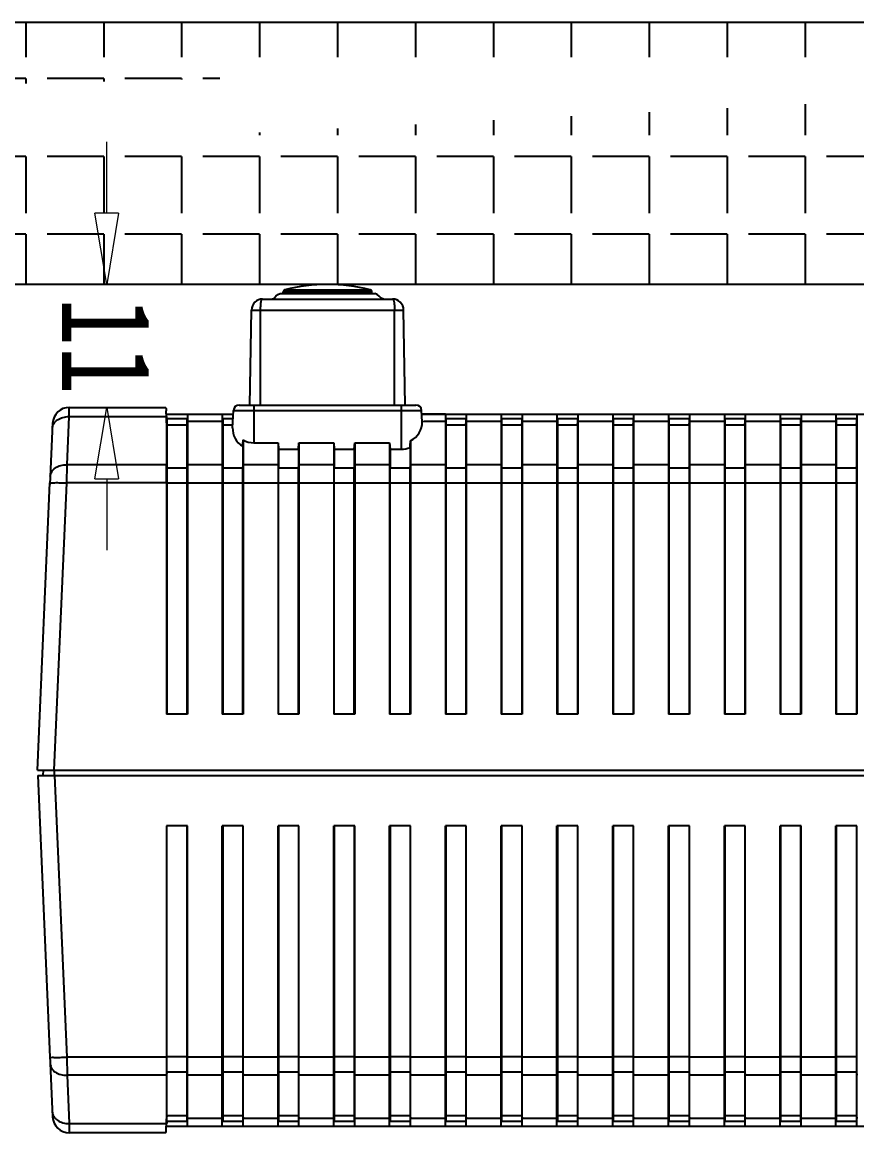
# Model space of a CAD drawing. Header units: millimetres. Extents: x 14343 to 15285, y -9166 to -7819.
# Drawn here: x 14597.6 to 14672.4, y -8636.6 to -8537.1 of the extents above; entities that cross this region are included whole.
import ezdxf

# ---------------------------------------------------------------- set-up
doc = ezdxf.new("R2010")
doc.units = ezdxf.units.MM
doc.layers.add('dim', color=3, linetype='Continuous', lineweight=9)
doc.styles.add('FFS', font='simfang0.ttf', dxfattribs={"width": 0.8})
doc.dimstyles.new('YanXiu', dxfattribs={"dimtxt": 2.5, "dimasz": 2.2, "dimexe": 1, "dimexo": 0, "dimgap": 0.66, "dimtad": 0, "dimzin": 9, "dimdsep": 46, "dimtxsty": 'FFS', "dimblk": 'CLOSEDBLANK', "dimcen": 0, "dimclrd": 256, "dimclre": 131, "dimclrt": 42, "dimazin": 0, "dimtfac": 1, "dimtofl": 0, "dimtmove": 0, "dimatfit": 3, "dimldrblk": 'CLOSEDBLANK', "dimfxl": 1, "dimlwd": 5, "dimlwe": 5, "dimarcsym": 0})

# ---------------------------------------------------------------- blocks, each defined once
blk = doc.blocks.new('_ClosedBlank')
at = {"color": 0, "linetype": 'ByBlock', "lineweight": -2}
for p, q in [((-1, 0.1666666666666667), (0, 0)), ((-1, 0.1666666666666667), (-1, -0.1666666666666667)), ((0, 0), (-1, -0.1666666666666667))]:
    blk.add_line(p, q, dxfattribs=at)
blk = doc.blocks.new('*D126')
at = {"layer": 'Defpoints', "color": 0}
for p in [(206.3653388419934, 72.15559137630589), (208.822647225843, 72.15559137630589), (189.030056480382, 61.15559137630589)]:
    blk.add_point(p, dxfattribs=at)
at = {"layer": 'dim', "lineweight": 5}
for p, q in [((208.822647225843, 78.5555913763059), (208.822647225843, 84.95559137630589)), ((208.8226472258429, 54.75559137630589), (208.8226472258429, 48.35559137630589))]:
    blk.add_line(p, q, dxfattribs=at)
at = {"layer": 'dim', "color": 131, "lineweight": 5}
for p, q in [((206.3653388419934, 72.15559137630589), (210.421847225843, 72.15559137630589)), ((189.030056480382, 61.15559137630589), (210.4218472258429, 61.15559137630589))]:
    blk.add_line(p, q, dxfattribs=at)
at = {"layer": 'dim', "lineweight": 5, "xscale": 6.4, "yscale": 6.4, "zscale": 6.4}
for p, rotation in [((208.822647225843, 72.15559137630589), 270), ((208.8226472258429, 61.15559137630589), 90)]:
    blk.add_blockref('_ClosedBlank', p, dxfattribs=dict(at, rotation=rotation))
at = {"layer": 'dim', "color": 42, "insert": (208.8226472258429, 66.65559137630592), "char_height": 8, "attachment_point": 5, "rotation": 90, "style": 'FFS'}
blk.add_mtext('11', dxfattribs=at)
blk = doc.blocks.new('u9')
h = blk.add_hatch()
h.set_pattern_fill('ANGLE', style=0)
h.set_pattern_definition([(0, (-14912.19285506293, 8458.280552477207), (0, 6.985), [5.08, -1.905]), (90, (-14912.19285506293, 8458.280552477207), (-6.985, 4.276937690724653e-16), [5.08, -1.905])])
edge = h.paths.add_edge_path()
edge.add_line((5.525407547675059, 67.75873201770446), (456.647691688655, 67.75873201770446))
edge.add_line((456.6485919315819, 44.25383608333868), (5.525407547669602, 44.25383608333868))
edge.add_arc((466.8265104278162, 50.13006006693286), 11.75244796718289, 149.9999999999897, 210.0000000000103)
edge.add_arc((446.4706734353476, 61.8825080341212), 11.75244796718289, 329.9999999999897, 390.0000000000103)
edge.add_arc((-4.652510948564668, 61.88250803411938), 11.75244796718289, 329.9999999999897, 390.0000000000103)
edge.add_arc((15.70332604390387, 50.13006006693104), 11.75244796718289, 149.9999999999897, 210.0000000000103)
h.paths.add_polyline_path([(451.0527773703434, 89.99070179118826), (451.0527773703434, 110.1463774668646), (463.0527773703434, 110.1463774668646), (463.0527773703434, 89.99070179118826)], flags=9)
at = {"color": 7, "linetype": 'Continuous'}
for p, q in [((203.517545143879, 143.7587320177045), (203.5063942445795, 143.6312766548035)), ((203.517545143879, 143.7587320177045), (212.1751382224775, 143.7587320177045)), ((212.19331476958, 142.9261569228038), (212.1751345124776, 143.758732014303)), ((203.4650519457791, 143.1587320177059), (16.59506101497936, 143.1587320177059)), ((141.5950610149794, 143.1587320177059), (141.59509432288, 116.2587320177045)), ((141.6300564803805, 142.2034599418039), (141.5950610149794, 142.4924055266056)), ((141.6300564803805, 142.7587320177045), (143.4300564803798, 142.7587320177045)), ((141.6300564803805, 116.2587320177045), (141.6300564803805, 142.7587320177045)), ((143.4300564803798, 116.2587320177045), (143.4300564803798, 142.7587320177045)), ((143.4650519457791, 142.4924055266056), (143.4300564803798, 142.2034599418039)), ((143.4650519457791, 143.1587320177059), (143.4650186378803, 116.2587320177045)), ((143.4650519457791, 142.4924055266056), (146.5950610149794, 142.4924055266056)), ((146.5950610149794, 143.1587320177059), (146.59509432288, 116.2587320177045)), ((146.6300564803805, 142.2034599418039), (146.5950610149794, 142.4924055266056)), ((146.6300564803805, 142.7587320177045), (148.4300564803798, 142.7587320177045)), ((146.6300564803805, 116.2587320177045), (146.6300564803805, 142.7587320177045)), ((148.4300564803798, 116.2587320177045), (148.4300564803798, 142.7587320177045)), ((148.4650519457791, 142.4924055266056), (148.4300564803798, 142.2034599418039)), ((148.4650519457791, 143.1587320177059), (148.4650186378803, 116.2587320177045)), ((148.4650519457791, 142.4924055266056), (151.5950610149794, 142.4924055266056)), ((151.5950610149794, 143.1587320177059), (151.59509432288, 116.2587320177045)), ((151.6300564803805, 142.2034599418039), (151.5950610149794, 142.4924055266056)), ((151.6300564803805, 142.7587320177045), (153.4300564803798, 142.7587320177045)), ((151.6300564803805, 116.2587320177045), (151.6300564803805, 142.7587320177045)), ((153.4300564803798, 116.2587320177045), (153.4300564803798, 142.7587320177045)), ((153.4650519457791, 142.4924055266056), (153.4300564803798, 142.2034599418039)), ((153.4650519457791, 143.1587320177059), (153.4650186378803, 116.2587320177045)), ((153.4650519457791, 142.4924055266056), (156.5950610149794, 142.4924055266056)), ((156.5950610149794, 143.1587320177059), (156.59509432288, 116.2587320177045)), ((156.6300564803805, 142.2034599418039), (156.5950610149794, 142.4924055266056)), ((156.6300564803805, 142.7587320177045), (158.4300564803798, 142.7587320177045)), ((156.6300564803805, 116.2587320177045), (156.6300564803805, 142.7587320177045)), ((158.4300564803798, 116.2587320177045), (158.4300564803798, 142.7587320177045)), ((158.4650519457791, 142.4924055266056), (158.4300564803798, 142.2034599418039)), ((158.4650519457791, 143.1587320177059), (158.4650186378803, 116.2587320177045)), ((158.4650519457791, 142.4924055266056), (161.5950610149794, 142.4924055266056)), ((161.5950610149794, 143.1587320177059), (161.59509432288, 116.2587320177045)), ((161.6300564803805, 142.2034599418039), (161.5950610149794, 142.4924055266056)), ((161.6300564803805, 142.7587320177045), (163.4300564803798, 142.7587320177045)), ((161.6300564803805, 116.2587320177045), (161.6300564803805, 142.7587320177045)), ((163.4300564803798, 116.2587320177045), (163.4300564803798, 142.7587320177045)), ((163.4650519457791, 142.4924055266056), (163.4300564803798, 142.2034599418039)), ((163.4650519457791, 143.1587320177059), (163.4650186378803, 116.2587320177045)), ((163.4650519457791, 142.4924055266056), (166.5950610149794, 142.4924055266056)), ((166.5950610149794, 143.1587320177059), (166.59509432288, 116.2587320177045)), ((166.6300564803805, 142.2034599418039), (166.5950610149794, 142.4924055266056)), ((166.6300564803805, 142.7587320177045), (168.4300564803798, 142.7587320177045)), ((166.6300564803805, 116.2587320177045), (166.6300564803805, 142.7587320177045)), ((168.4300564803798, 116.2587320177045), (168.4300564803798, 142.7587320177045)), ((168.4650519457791, 142.4924055266056), (168.4300564803798, 142.2034599418039)), ((168.4650519457791, 143.1587320177059), (168.4650186378803, 116.2587320177045)), ((168.4650519457791, 142.4924055266056), (171.5950610149794, 142.4924055266056)), ((171.5950610149794, 143.1587320177059), (171.59509432288, 116.2587320177045)), ((171.6300564803805, 142.2034599418039), (171.5950610149794, 142.4924055266056)), ((171.6300564803805, 142.7587320177045), (173.4300564803798, 142.7587320177045)), ((171.6300564803805, 116.2587320177045), (171.6300564803805, 142.7587320177045)), ((173.4300564803798, 116.2587320177045), (173.4300564803798, 142.7587320177045)), ((173.4650519457791, 142.4924055266056), (173.4300564803798, 142.2034599418039)), ((173.4650519457791, 143.1587320177059), (173.4650186378803, 116.2587320177045)), ((173.4650519457791, 142.4924055266056), (176.5950610149794, 142.4924055266056)), ((176.5950610149794, 143.1587320177059), (176.59509432288, 116.2587320177045)), ((176.6300564803805, 142.2034599418039), (176.5950610149794, 142.4924055266056)), ((176.6300564803805, 142.7587320177045), (178.4300564803798, 142.7587320177045)), ((176.6300564803805, 116.2587320177045), (176.6300564803805, 142.7587320177045)), ((178.4300564803798, 116.2587320177045), (178.4300564803798, 142.7587320177045)), ((178.4650519457791, 142.4924055266056), (178.4300564803798, 142.2034599418039)), ((178.4650519457791, 143.1587320177059), (178.4650186378803, 116.2587320177045)), ((178.4650519457791, 142.4924055266056), (181.5950610149794, 142.4924055266056)), ((181.5950610149794, 143.1587320177059), (181.59509432288, 116.2587320177045)), ((181.6300564803805, 142.2034599418039), (181.5950610149794, 142.4924055266056)), ((181.6300564803805, 142.7587320177045), (183.4300564803798, 142.7587320177045)), ((181.6300564803805, 116.2587320177045), (181.6300564803805, 142.7587320177045)), ((183.4300564803798, 116.2587320177045), (183.4300564803798, 142.7587320177045)), ((183.4650519457791, 142.4924055266056), (183.4300564803798, 142.2034599418039)), ((183.4650519457791, 143.1587320177059), (183.4650186378803, 116.2587320177045)), ((183.4650519457791, 142.4924055266056), (186.5950610149794, 142.4924055266056)), ((186.5950610149794, 143.1587320177059), (186.59509432288, 116.2587320177045)), ((186.6300564803805, 142.2034599418039), (186.5950610149794, 142.4924055266056)), ((186.6300564803805, 142.7587320177045), (188.4300564803798, 142.7587320177045)), ((186.6300564803805, 116.2587320177045), (186.6300564803805, 142.7587320177045)), ((188.4300564803798, 116.2587320177045), (188.4300564803798, 142.7587320177045)), ((188.4650519457791, 142.4924055266056), (188.4300564803798, 142.2034599418039)), ((188.4650519457791, 143.1587320177059), (188.4650186378803, 116.2587320177045)), ((188.4650519457791, 142.4924055266056), (191.5950610149794, 142.4924055266056)), ((191.5950610149794, 143.1587320177059), (191.59509432288, 116.2587320177045)), ((191.6300564803805, 142.2034599418039), (191.5950610149794, 142.4924055266056)), ((191.6300564803805, 142.7587320177045), (193.4300564803798, 142.7587320177045)), ((191.6300564803805, 116.2587320177045), (191.6300564803805, 142.7587320177045)), ((193.4300564803798, 116.2587320177045), (193.4300564803798, 142.7587320177045)), ((193.4650519457791, 142.4924055266056), (193.4300564803798, 142.2034599418039)), ((193.4650519457791, 143.1587320177059), (193.4650186378803, 116.2587320177045)), ((193.4650519457791, 142.4924055266056), (196.5950610149794, 142.4924055266056)), ((196.5950610149794, 143.1587320177059), (196.59509432288, 116.2587320177045)), ((196.6300564803805, 142.2034599418039), (196.5950610149794, 142.4924055266056)), ((196.6300564803805, 142.7587320177045), (198.4300564803798, 142.7587320177045)), ((196.6300564803805, 116.2587320177045), (196.6300564803805, 142.7587320177045)), ((198.4300564803798, 116.2587320177045), (198.4300564803798, 142.7587320177045)), ((198.4650519457791, 142.4924055266056), (198.4300564803798, 142.2034599418039)), ((198.4650519457791, 143.1587320177059), (198.4650186378803, 116.2587320177045)), ((198.4650519457791, 142.4924055266056), (201.5950610149794, 142.4924055266056)), ((201.5950610149794, 143.1587320177059), (201.59509432288, 116.2587320177045)), ((201.6300564803805, 142.2034599418039), (201.5950610149794, 142.4924055266056)), ((201.6300564803805, 116.2587320177045), (201.6300564803805, 142.7587320177045)), ((201.6300564803805, 142.7587320177045), (203.4300564803798, 142.7587320177045)), ((203.4300564803798, 142.7587320177045), (203.4448842162801, 142.9282138140043)), ((203.4300564803798, 142.7587320177045), (203.4300564803798, 116.2587320177045)), ((203.4300564803798, 142.2034599418039), (203.4652038581789, 142.4936598153035)), ((203.4650186378803, 116.2587320177045), (203.4652038581789, 142.4936598153035)), ((212.193306458179, 142.9261569504051), (203.4722010143796, 142.9258239039045)), ((212.381727837279, 138.610597859104), (212.193306458179, 142.9261569504051)), ((213.913403625078, 136.8342872141038), (213.67371055488, 142.3241610987025)), ((143.4300564803798, 142.2034599418039), (141.6300564803805, 142.2034599418039)), ((148.4300564803798, 142.2034599418039), (146.6300564803805, 142.2034599418039)), ((153.4300564803798, 142.2034599418039), (151.6300564803805, 142.2034599418039)), ((158.4300564803798, 142.2034599418039), (156.6300564803805, 142.2034599418039)), ((163.4300564803798, 142.2034599418039), (161.6300564803805, 142.2034599418039)), ((168.4300564803798, 142.2034599418039), (166.6300564803805, 142.2034599418039)), ((173.4300564803798, 142.2034599418039), (171.6300564803805, 142.2034599418039)), ((178.4300564803798, 142.2034599418039), (176.6300564803805, 142.2034599418039)), ((183.4300564803798, 142.2034599418039), (181.6300564803805, 142.2034599418039)), ((188.4300564803798, 142.2034599418039), (186.6300564803805, 142.2034599418039)), ((193.4300564803798, 142.2034599418039), (191.6300564803805, 142.2034599418039)), ((198.4300564803798, 142.2034599418039), (196.6300564803805, 142.2034599418039)), ((203.4300564803798, 142.2034599418039), (201.6300564803805, 142.2034599418039)), ((141.6300564803805, 138.3187629856038), (141.5950610149794, 138.6077085705037)), ((141.6300564803805, 138.3187629856038), (143.4300564803798, 138.3187629856038)), ((143.4650519457791, 138.6077085705037), (143.4300564803798, 138.3187629856038)), ((143.4650519457791, 138.6077085705037), (146.5950610149794, 138.6077085705037)), ((146.6300564803805, 138.3187629856038), (146.5950610149794, 138.6077085705037)), ((146.6300564803805, 138.3187629856038), (148.4300564803798, 138.3187629856038)), ((148.4650519457791, 138.6077085705037), (148.4300564803798, 138.3187629856038)), ((148.4650519457791, 138.6077085705037), (151.5950610149794, 138.6077085705037)), ((151.6300564803805, 138.3187629856038), (151.5950610149794, 138.6077085705037)), ((151.6300564803805, 138.3187629856038), (153.4300564803798, 138.3187629856038)), ((153.4650519457791, 138.6077085705037), (153.4300564803798, 138.3187629856038)), ((153.4650519457791, 138.6077085705037), (156.5950610149794, 138.6077085705037)), ((156.6300564803805, 138.3187629856038), (156.5950610149794, 138.6077085705037)), ((156.6300564803805, 138.3187629856038), (158.4300564803798, 138.3187629856038)), ((158.4650519457791, 138.6077085705037), (158.4300564803798, 138.3187629856038)), ((158.4650519457791, 138.6077085705037), (161.5950610149794, 138.6077085705037)), ((161.6300564803805, 138.3187629856038), (161.5950610149794, 138.6077085705037)), ((161.6300564803805, 138.3187629856038), (163.4300564803798, 138.3187629856038)), ((163.4650519457791, 138.6077085705037), (163.4300564803798, 138.3187629856038)), ((163.4650519457791, 138.6077085705037), (166.5950610149794, 138.6077085705037)), ((166.6300564803805, 138.3187629856038), (166.5950610149794, 138.6077085705037)), ((166.6300564803805, 138.3187629856038), (168.4300564803798, 138.3187629856038)), ((168.4650519457791, 138.6077085705037), (168.4300564803798, 138.3187629856038)), ((168.4650519457791, 138.6077085705037), (171.5950610149794, 138.6077085705037)), ((171.6300564803805, 138.3187629856038), (171.5950610149794, 138.6077085705037)), ((171.6300564803805, 138.3187629856038), (173.4300564803798, 138.3187629856038)), ((173.4650519457791, 138.6077085705037), (173.4300564803798, 138.3187629856038)), ((173.4650519457791, 138.6077085705037), (176.5950610149794, 138.6077085705037)), ((176.6300564803805, 138.3187629856038), (176.5950610149794, 138.6077085705037)), ((176.6300564803805, 138.3187629856038), (178.4300564803798, 138.3187629856038)), ((178.4650519457791, 138.6077085705037), (178.4300564803798, 138.3187629856038)), ((178.4650519457791, 138.6077085705037), (181.5950610149794, 138.6077085705037)), ((181.6300564803805, 138.3187629856038), (181.5950610149794, 138.6077085705037)), ((181.6300564803805, 138.3187629856038), (183.4300564803798, 138.3187629856038)), ((183.4650519457791, 138.6077085705037), (183.4300564803798, 138.3187629856038)), ((183.4650519457791, 138.6077085705037), (186.5950610149794, 138.6077085705037)), ((186.6300564803805, 138.3187629856038), (186.5950610149794, 138.6077085705037)), ((186.6300564803805, 138.3187629856038), (188.4300564803798, 138.3187629856038)), ((188.4650519457791, 138.6077085705037), (188.4300564803798, 138.3187629856038)), ((188.4650519457791, 138.6077085705037), (191.5950610149794, 138.6077085705037)), ((191.6300564803805, 138.3187629856038), (191.5950610149794, 138.6077085705037)), ((191.6300564803805, 138.3187629856038), (193.4300564803798, 138.3187629856038)), ((193.4650519457791, 138.6077085705037), (193.4300564803798, 138.3187629856038)), ((193.4650519457791, 138.6077085705037), (196.5950610149794, 138.6077085705037)), ((196.6300564803805, 138.3187629856038), (196.5950610149794, 138.6077085705037)), ((196.6300564803805, 138.3187629856038), (198.4300564803798, 138.3187629856038)), ((198.4650519457791, 138.6077085705037), (198.4300564803798, 138.3187629856038)), ((198.4650519457791, 138.6077085705037), (201.5950610149794, 138.6077085705037)), ((201.6300564803805, 138.3187629856038), (201.5950610149794, 138.6077085705037)), ((201.6300564803805, 138.3187629856038), (203.4300564803798, 138.3187629856038)), ((203.4300564803798, 138.3187629856038), (203.4652038581789, 138.6089628591035)), ((203.4652038581789, 138.610597859104), (212.381727837279, 138.610597859104)), ((212.4083989350784, 136.981615015804), (212.381727837279, 138.610597859104)), ((141.6300564803805, 136.961273836303), (141.59509432288, 136.9787049848055)), ((141.6300564803805, 136.961273836303), (143.4300564803798, 136.961273836303)), ((143.4650186378803, 136.9787049848055), (143.4300564803798, 136.961273836303)), ((143.4650352918779, 136.9787049848055), (146.5950776689806, 136.9787049848055)), ((146.6300564803805, 136.961273836303), (146.59509432288, 136.9787049848055)), ((146.6300564803805, 136.961273836303), (148.4300564803798, 136.961273836303)), ((148.4650186378803, 136.9787049848055), (148.4300564803798, 136.961273836303)), ((148.4650352918779, 136.9787049848055), (151.5950776689806, 136.9787049848055)), ((151.6300564803805, 136.961273836303), (151.59509432288, 136.9787049848055)), ((151.6300564803805, 136.961273836303), (153.4300564803798, 136.961273836303)), ((153.4650186378803, 136.9787049848055), (153.4300564803798, 136.961273836303)), ((153.4650352918779, 136.9787049848055), (156.5950776689806, 136.9787049848055)), ((156.6300564803805, 136.961273836303), (156.59509432288, 136.9787049848055)), ((156.6300564803805, 136.961273836303), (158.4300564803798, 136.961273836303)), ((158.4650186378803, 136.9787049848055), (158.4300564803798, 136.961273836303)), ((158.4650352918779, 136.9787049848055), (161.5950776689806, 136.9787049848055)), ((161.6300564803805, 136.961273836303), (161.59509432288, 136.9787049848055)), ((161.6300564803805, 136.961273836303), (163.4300564803798, 136.961273836303)), ((163.4650186378803, 136.9787049848055), (163.4300564803798, 136.961273836303)), ((163.4650352918779, 136.9787049848055), (166.5950776689806, 136.9787049848055)), ((166.6300564803805, 136.961273836303), (166.59509432288, 136.9787049848055)), ((166.6300564803805, 136.961273836303), (168.4300564803798, 136.961273836303)), ((168.4650186378803, 136.9787049848055), (168.4300564803798, 136.961273836303)), ((168.4650352918779, 136.9787049848055), (171.5950776689806, 136.9787049848055)), ((171.6300564803805, 136.961273836303), (171.59509432288, 136.9787049848055)), ((171.6300564803805, 136.961273836303), (173.4300564803798, 136.961273836303)), ((173.4650186378803, 136.9787049848055), (173.4300564803798, 136.961273836303)), ((173.4650352918779, 136.9787049848055), (176.5950776689806, 136.9787049848055)), ((176.6300564803805, 136.961273836303), (176.59509432288, 136.9787049848055)), ((176.6300564803805, 136.961273836303), (178.4300564803798, 136.961273836303)), ((178.4650186378803, 136.9787049848055), (178.4300564803798, 136.961273836303)), ((178.4650352918779, 136.9787049848055), (181.5950776689806, 136.9787049848055)), ((181.6300564803805, 136.961273836303), (181.59509432288, 136.9787049848055)), ((181.6300564803805, 136.961273836303), (183.4300564803798, 136.961273836303)), ((183.4650186378803, 136.9787049848055), (183.4300564803798, 136.961273836303)), ((183.4650352918779, 136.9787049848055), (186.5950776689806, 136.9787049848055)), ((186.6300564803805, 136.961273836303), (186.59509432288, 136.9787049848055)), ((186.6300564803805, 136.961273836303), (188.4300564803798, 136.961273836303)), ((188.4650186378803, 136.9787049848055), (188.4300564803798, 136.961273836303)), ((188.4650352918779, 136.9787049848055), (191.5950776689806, 136.9787049848055)), ((191.6300564803805, 136.961273836303), (191.59509432288, 136.9787049848055)), ((191.6300564803805, 136.961273836303), (193.4300564803798, 136.961273836303)), ((193.4650186378803, 136.9787049848055), (193.4300564803798, 136.961273836303)), ((193.4650352918779, 136.9787049848055), (196.5950776689806, 136.9787049848055)), ((196.6300564803805, 136.961273836303), (196.59509432288, 136.9787049848055)), ((196.6300564803805, 136.961273836303), (198.4300564803798, 136.961273836303)), ((198.4650186378803, 136.9787049848055), (198.4300564803798, 136.961273836303)), ((198.4650352918779, 136.9787049848055), (201.5950776689806, 136.9787049848055)), ((201.6300564803805, 136.961273836303), (201.59509432288, 136.9787049848055)), ((201.6300564803805, 136.961273836303), (203.4300564803798, 136.961273836303)), ((203.4300564803798, 136.961273836303), (203.4650186378803, 136.9787049848055)), ((203.4650186378803, 136.9816108799059), (212.4083988219791, 136.981615015804)), ((213.5096536765795, 111.7587320177045), (212.4083988219791, 136.981615015804)), ((215.0082260089785, 111.7587320177045), (213.90697133498, 136.9816108799059)), ((141.59509432288, 116.2587320177045), (143.4650186378803, 116.2587320177045)), ((146.59509432288, 116.2587320177045), (148.4650186378803, 116.2587320177045)), ((151.59509432288, 116.2587320177045), (153.4650186378803, 116.2587320177045)), ((156.59509432288, 116.2587320177045), (158.4650186378803, 116.2587320177045)), ((161.59509432288, 116.2587320177045), (163.4650186378803, 116.2587320177045)), ((166.59509432288, 116.2587320177045), (168.4650186378803, 116.2587320177045)), ((171.59509432288, 116.2587320177045), (173.4650186378803, 116.2587320177045)), ((176.59509432288, 116.2587320177045), (178.4650186378803, 116.2587320177045)), ((181.59509432288, 116.2587320177045), (183.4650186378803, 116.2587320177045)), ((186.59509432288, 116.2587320177045), (188.4650186378803, 116.2587320177045)), ((191.59509432288, 116.2587320177045), (193.4650186378803, 116.2587320177045)), ((196.59509432288, 116.2587320177045), (198.4650186378803, 116.2587320177045)), ((201.59509432288, 116.2587320177045), (203.4650186378803, 116.2587320177045)), ((215.0082260089785, 111.7587320177045), (5.051886951880078, 111.7587320177045)), ((213.5314841480777, 111.2587320177045), (213.5314841480777, 111.7587320177045)), ((214.5300564803783, 111.2587320177045), (214.5562603700801, 111.7587320177045)), ((215.0300564803783, 111.2587320177045), (5.030056480378335, 111.2587320177045)), ((213.5314841479794, 111.2587320177045), (212.4083988219791, 85.53584901950308)), ((215.0300564803783, 111.2587320177045), (213.90697133498, 85.53585315550299)), ((141.5950610149794, 79.358732017703), (141.59509432288, 106.2587320177045)), ((141.59509432288, 106.2587320177045), (143.4650186378803, 106.2587320177045)), ((141.6300564803805, 79.75873201770446), (141.6300564803805, 106.2587320177045)), ((143.4300564803798, 79.75873201770446), (143.4300564803798, 106.2587320177045)), ((143.4650519457791, 79.358732017703), (143.4650186378803, 106.2587320177045)), ((146.5950610149794, 79.358732017703), (146.59509432288, 106.2587320177045)), ((146.59509432288, 106.2587320177045), (148.4650186378803, 106.2587320177045)), ((146.6300564803805, 79.75873201770446), (146.6300564803805, 106.2587320177045)), ((148.4300564803798, 79.75873201770446), (148.4300564803798, 106.2587320177045)), ((148.4650519457791, 79.358732017703), (148.4650186378803, 106.2587320177045)), ((151.5950610149794, 79.358732017703), (151.59509432288, 106.2587320177045)), ((151.59509432288, 106.2587320177045), (153.4650186378803, 106.2587320177045)), ((151.6300564803805, 79.75873201770446), (151.6300564803805, 106.2587320177045)), ((153.4300564803798, 79.75873201770446), (153.4300564803798, 106.2587320177045)), ((153.4650519457791, 79.358732017703), (153.4650186378803, 106.2587320177045)), ((156.5950610149794, 79.358732017703), (156.59509432288, 106.2587320177045)), ((156.59509432288, 106.2587320177045), (158.4650186378803, 106.2587320177045)), ((156.6300564803805, 79.75873201770446), (156.6300564803805, 106.2587320177045)), ((158.4300564803798, 79.75873201770446), (158.4300564803798, 106.2587320177045)), ((158.4650519457791, 79.358732017703), (158.4650186378803, 106.2587320177045)), ((161.5950610149794, 79.358732017703), (161.59509432288, 106.2587320177045)), ((161.59509432288, 106.2587320177045), (163.4650186378803, 106.2587320177045)), ((161.6300564803805, 79.75873201770446), (161.6300564803805, 106.2587320177045)), ((163.4300564803798, 79.75873201770446), (163.4300564803798, 106.2587320177045)), ((163.4650519457791, 79.358732017703), (163.4650186378803, 106.2587320177045)), ((166.5950610149794, 79.358732017703), (166.59509432288, 106.2587320177045)), ((166.59509432288, 106.2587320177045), (168.4650186378803, 106.2587320177045)), ((166.6300564803805, 79.75873201770446), (166.6300564803805, 106.2587320177045)), ((168.4300564803798, 79.75873201770446), (168.4300564803798, 106.2587320177045)), ((168.4650519457791, 79.358732017703), (168.4650186378803, 106.2587320177045)), ((171.5950610149794, 79.358732017703), (171.59509432288, 106.2587320177045)), ((171.59509432288, 106.2587320177045), (173.4650186378803, 106.2587320177045)), ((171.6300564803805, 79.75873201770446), (171.6300564803805, 106.2587320177045)), ((173.4300564803798, 79.75873201770446), (173.4300564803798, 106.2587320177045)), ((173.4650519457791, 79.358732017703), (173.4650186378803, 106.2587320177045)), ((176.5950610149794, 79.358732017703), (176.59509432288, 106.2587320177045)), ((176.59509432288, 106.2587320177045), (178.4650186378803, 106.2587320177045)), ((176.6300564803805, 79.75873201770446), (176.6300564803805, 106.2587320177045)), ((178.4300564803798, 79.75873201770446), (178.4300564803798, 106.2587320177045)), ((178.4650519457791, 79.358732017703), (178.4650186378803, 106.2587320177045)), ((181.5950610149794, 83.90975546490517), (181.59509432288, 106.2587320177045)), ((181.59509432288, 106.2587320177045), (183.4650186378803, 106.2587320177045)), ((181.6300564803805, 106.2587320177045), (181.6300564803805, 84.19870104970323)), ((183.4300564803798, 106.2587320177045), (183.4300564803798, 84.19870104970323)), ((183.4650519457791, 83.90975546490517), (183.4650186378803, 106.2587320177045)), ((186.5950610149794, 83.90975546490517), (186.59509432288, 106.2587320177045)), ((186.59509432288, 106.2587320177045), (188.4650186378803, 106.2587320177045)), ((186.6300564803805, 106.2587320177045), (186.6300564803805, 84.19870104970323)), ((188.4300564803798, 106.2587320177045), (188.4300564803798, 84.19870104970323)), ((188.4650519457791, 83.90975546490517), (188.4650186378803, 106.2587320177045)), ((191.5950610149794, 83.90975546490517), (191.59509432288, 106.2587320177045)), ((191.59509432288, 106.2587320177045), (193.4650186378803, 106.2587320177045)), ((191.6300564803805, 106.2587320177045), (191.6300564803805, 84.19870104970323)), ((193.4300564803798, 106.2587320177045), (193.4300564803798, 84.19870104970323)), ((193.4650519457791, 83.90975546490517), (193.4650186378803, 106.2587320177045)), ((196.5950610149794, 83.90975546490517), (196.59509432288, 106.2587320177045)), ((196.59509432288, 106.2587320177045), (198.4650186378803, 106.2587320177045)), ((196.6300564803805, 106.2587320177045), (196.6300564803805, 84.19870104970323)), ((198.4300564803798, 79.75873201770446), (198.4300564803798, 106.2587320177045)), ((198.4650519457791, 79.358732017703), (198.4650186378803, 106.2587320177045)), ((201.5950610149794, 79.358732017703), (201.59509432288, 106.2587320177045)), ((201.59509432288, 106.2587320177045), (203.4650186378803, 106.2587320177045)), ((201.6300564803805, 79.75873201770446), (201.6300564803805, 106.2587320177045)), ((203.4300564803798, 79.75873201770446), (203.4300564803798, 106.2587320177045)), ((203.4650186378803, 85.53585315550299), (203.4650186378803, 106.2587320177045)), ((213.67371055488, 80.1933029366046), (213.913403625078, 85.6831768213051)), ((141.6300564803805, 85.55619019910591), (141.59509432288, 85.53875905050518)), ((141.6300564803805, 85.55619019910591), (143.4300564803798, 85.55619019910591)), ((143.4650186378803, 85.53875905050518), (143.4300564803798, 85.55619019910591)), ((143.4650352918779, 85.53875905050518), (146.5950776689806, 85.53875905050518)), ((146.6300564803805, 85.55619019910591), (146.59509432288, 85.53875905050518)), ((146.6300564803805, 85.55619019910591), (148.4300564803798, 85.55619019910591)), ((148.4650186378803, 85.53875905050518), (148.4300564803798, 85.55619019910591)), ((148.4650352918779, 85.53875905050518), (151.5950776689806, 85.53875905050518)), ((151.6300564803805, 85.55619019910591), (151.59509432288, 85.53875905050518)), ((151.6300564803805, 85.55619019910591), (153.4300564803798, 85.55619019910591)), ((153.4650186378803, 85.53875905050518), (153.4300564803798, 85.55619019910591)), ((153.4650352918779, 85.53875905050518), (156.5950776689806, 85.53875905050518)), ((156.6300564803805, 85.55619019910591), (156.59509432288, 85.53875905050518)), ((156.6300564803805, 85.55619019910591), (158.4300564803798, 85.55619019910591)), ((158.4650186378803, 85.53875905050518), (158.4300564803798, 85.55619019910591)), ((158.4650352918779, 85.53875905050518), (161.5950776689806, 85.53875905050518)), ((161.6300564803805, 85.55619019910591), (161.59509432288, 85.53875905050518)), ((161.6300564803805, 85.55619019910591), (163.4300564803798, 85.55619019910591)), ((163.4650186378803, 85.53875905050518), (163.4300564803798, 85.55619019910591)), ((163.4650352918779, 85.53875905050518), (166.5950776689806, 85.53875905050518)), ((166.6300564803805, 85.55619019910591), (166.59509432288, 85.53875905050518)), ((166.6300564803805, 85.55619019910591), (168.4300564803798, 85.55619019910591)), ((168.4650186378803, 85.53875905050518), (168.4300564803798, 85.55619019910591)), ((168.4650352918779, 85.53875905050518), (171.5950776689806, 85.53875905050518)), ((171.6300564803805, 85.55619019910591), (171.59509432288, 85.53875905050518)), ((171.6300564803805, 85.55619019910591), (173.4300564803798, 85.55619019910591)), ((173.4650186378803, 85.53875905050518), (173.4300564803798, 85.55619019910591)), ((173.4650352918779, 85.53875905050518), (176.5950776689806, 85.53875905050518)), ((176.6300564803805, 85.55619019910591), (176.59509432288, 85.53875905050518)), ((176.6300564803805, 85.55619019910591), (178.4300564803798, 85.55619019910591)), ((178.4650186378803, 85.53875905050518), (178.4300564803798, 85.55619019910591)), ((178.4650352918779, 85.53875905050518), (181.5950776689806, 85.53875905050518)), ((181.6300564803805, 85.55619019910591), (181.59509432288, 85.53875905050518)), ((181.6300564803805, 85.55619019910591), (183.4300564803798, 85.55619019910591)), ((183.4650186378803, 85.53875905050518), (183.4300564803798, 85.55619019910591)), ((183.4650352918779, 85.53875905050518), (186.5950776689806, 85.53875905050518)), ((186.6300564803805, 85.55619019910591), (186.59509432288, 85.53875905050518)), ((186.6300564803805, 85.55619019910591), (188.4300564803798, 85.55619019910591)), ((188.4650186378803, 85.53875905050518), (188.4300564803798, 85.55619019910591)), ((188.4650352918779, 85.53875905050518), (191.5950776689806, 85.53875905050518)), ((191.6300564803805, 85.55619019910591), (191.59509432288, 85.53875905050518)), ((191.6300564803805, 85.55619019910591), (193.4300564803798, 85.55619019910591)), ((193.4650186378803, 85.53875905050518), (193.4300564803798, 85.55619019910591)), ((193.4650352918779, 85.53875905050518), (196.5950776689806, 85.53875905050518)), ((196.6300564803805, 85.55619019910591), (196.59509432288, 85.53875905050518)), ((196.6300564803805, 85.55619019910591), (198.4300564803798, 85.55619019910591)), ((198.4650186378803, 85.53875905050518), (198.4300564803798, 85.55619019910591)), ((198.4650352918779, 85.53875905050518), (201.5950776689806, 85.53875905050518)), ((201.6300564803805, 85.55619019910591), (201.59509432288, 85.53875905050518)), ((201.6300564803805, 85.55619019910591), (203.4300564803798, 85.55619019910591)), ((203.4300564803798, 85.55619019910591), (203.4650186378803, 85.53875905050518)), ((203.4650186378803, 85.53585315550299), (212.4083988219791, 85.53584901950308)), ((203.4650187920797, 85.53585315550299), (203.4652039599805, 83.90686617620304)), ((212.4083989350784, 85.53584901950308), (212.381727837279, 83.90686617620304)), ((141.6300564803805, 84.19870104970323), (141.5950610149794, 83.90975546490517)), ((141.6300564803805, 84.19870104970323), (143.4300564803798, 84.19870104970323)), ((143.4650519457791, 83.90975546490517), (143.4300564803798, 84.19870104970323)), ((143.4650519457791, 83.90975546490517), (146.5950610149794, 83.90975546490517)), ((146.6300564803805, 84.19870104970323), (146.5950610149794, 83.90975546490517)), ((146.6300564803805, 84.19870104970323), (148.4300564803798, 84.19870104970323)), ((148.4650519457791, 83.90975546490517), (148.4300564803798, 84.19870104970323)), ((148.4650519457791, 83.90975546490517), (151.5950610149794, 83.90975546490517)), ((151.6300564803805, 84.19870104970323), (151.5950610149794, 83.90975546490517)), ((151.6300564803805, 84.19870104970323), (153.4300564803798, 84.19870104970323)), ((153.4650519457791, 83.90975546490517), (153.4300564803798, 84.19870104970323)), ((153.4650519457791, 83.90975546490517), (156.5950610149794, 83.90975546490517)), ((156.6300564803805, 84.19870104970323), (156.5950610149794, 83.90975546490517)), ((156.6300564803805, 84.19870104970323), (158.4300564803798, 84.19870104970323)), ((158.4650519457791, 83.90975546490517), (158.4300564803798, 84.19870104970323)), ((158.4650519457791, 83.90975546490517), (161.5950610149794, 83.90975546490517)), ((161.6300564803805, 84.19870104970323), (161.5950610149794, 83.90975546490517)), ((161.6300564803805, 84.19870104970323), (163.4300564803798, 84.19870104970323)), ((163.4650519457791, 83.90975546490517), (163.4300564803798, 84.19870104970323)), ((163.4650519457791, 83.90975546490517), (166.5950610149794, 83.90975546490517)), ((166.6300564803805, 84.19870104970323), (166.5950610149794, 83.90975546490517)), ((166.6300564803805, 84.19870104970323), (168.4300564803798, 84.19870104970323)), ((168.4650519457791, 83.90975546490517), (168.4300564803798, 84.19870104970323)), ((168.4650519457791, 83.90975546490517), (171.5950610149794, 83.90975546490517)), ((171.6300564803805, 84.19870104970323), (171.5950610149794, 83.90975546490517)), ((171.6300564803805, 84.19870104970323), (173.4300564803798, 84.19870104970323)), ((173.4650519457791, 83.90975546490517), (173.4300564803798, 84.19870104970323)), ((173.4650519457791, 83.90975546490517), (176.5950610149794, 83.90975546490517)), ((176.6300564803805, 84.19870104970323), (176.5950610149794, 83.90975546490517)), ((176.6300564803805, 84.19870104970323), (178.4300564803798, 84.19870104970323)), ((178.4650519457791, 83.90975546490517), (178.4300564803798, 84.19870104970323)), ((178.4650519457791, 83.90975546490517), (181.5950610149794, 83.90975546490517)), ((181.6300564803805, 84.19870104970323), (181.5950610149794, 83.90975546490517)), ((181.5950610149794, 81.74799368010281), (181.5950610149794, 83.90975546490517)), ((181.6300564803805, 82.35004944890534), (181.6300564803805, 84.19870104970323)), ((181.6300564803805, 84.19870104970323), (183.4300564803798, 84.19870104970323)), ((183.4650519457791, 83.90975546490517), (183.4300564803798, 84.19870104970323)), ((183.4300564803798, 82.51845071930438), (183.4300564803798, 84.19870104970323)), ((183.4650519457791, 81.93546512340254), (183.4650519457791, 83.90975546490517)), ((183.4650519457791, 83.90975546490517), (186.5950610149794, 83.90975546490517)), ((186.6300564803805, 84.19870104970323), (186.5950610149794, 83.90975546490517)), ((186.5950610149794, 81.93546512340254), (186.5950610149794, 83.90975546490517)), ((186.6300564803805, 82.51845071930438), (186.6300564803805, 84.19870104970323)), ((186.6300564803805, 84.19870104970323), (188.4300564803798, 84.19870104970323)), ((188.4650519457791, 83.90975546490517), (188.4300564803798, 84.19870104970323)), ((188.4300564803798, 82.51845071930438), (188.4300564803798, 84.19870104970323)), ((188.4650519457791, 81.93546512340254), (188.4650519457791, 83.90975546490517)), ((188.4650519457791, 83.90975546490517), (191.5950610149794, 83.90975546490517)), ((191.6300564803805, 84.19870104970323), (191.5950610149794, 83.90975546490517)), ((191.5950610149794, 81.93546512340254), (191.5950610149794, 83.90975546490517)), ((191.6300564803805, 82.51845071930438), (191.6300564803805, 84.19870104970323)), ((191.6300564803805, 84.19870104970323), (193.4300564803798, 84.19870104970323)), ((193.4650519457791, 83.90975546490517), (193.4300564803798, 84.19870104970323)), ((193.4300564803798, 82.51845071930438), (193.4300564803798, 84.19870104970323)), ((193.4650519457791, 81.93546512340254), (193.4650519457791, 83.90975546490517)), ((193.4650519457791, 83.90975546490517), (196.5950610149794, 83.90975546490517)), ((196.6300564803805, 84.19870104970323), (196.5950610149794, 83.90975546490517)), ((196.5950610149794, 81.67998498670568), (196.5950610149794, 83.90975546490517)), ((196.6300564803805, 82.24734960320347), (196.6300564803805, 84.19870104970323)), ((196.6300564803805, 84.19870104970323), (198.4300564803798, 84.19870104970323)), ((198.4650519457791, 83.90975546490517), (198.4300564803798, 84.19870104970323)), ((198.4650519457791, 83.90975546490517), (201.5950610149794, 83.90975546490517)), ((201.6300564803805, 84.19870104970323), (201.5950610149794, 83.90975546490517)), ((201.6300564803805, 84.19870104970323), (203.4300564803798, 84.19870104970323)), ((203.4300564803798, 84.19870104970323), (203.4652038581789, 83.90850117620357)), ((203.4652038581789, 80.02380422010538), (203.4652038581789, 83.90686617620304)), ((203.4652038581789, 83.90686617620304), (212.381727837279, 83.90686617620304)), ((212.381727837279, 83.90686617620304), (212.193306458179, 79.59130708490557)), ((182.4300564803798, 78.55873201770373), (182.4300564803798, 82.51845071930438)), ((183.4300564803798, 82.51845071930438), (182.4300564803798, 82.51845071930438)), ((183.4650519457791, 81.93546512340254), (183.4300564803798, 82.51845071930438)), ((186.5950610149794, 81.93546512340254), (183.4650519457791, 81.93546512340254)), ((186.6300564803805, 82.51845071930438), (186.5950610149794, 81.93546512340254)), ((188.4300564803798, 82.51845071930438), (186.6300564803805, 82.51845071930438)), ((188.4650519457791, 81.93546512340254), (188.4300564803798, 82.51845071930438)), ((191.5950610149794, 81.93546512340254), (188.4650519457791, 81.93546512340254)), ((191.6300564803805, 82.51845071930438), (191.5950610149794, 81.93546512340254)), ((193.4300564803798, 82.51845071930438), (191.6300564803805, 82.51845071930438)), ((193.4650519457791, 81.93546512340254), (193.4300564803798, 82.51845071930438)), ((195.6300564803805, 81.93546512340254), (193.4650519457791, 81.93546512340254)), ((195.6300564803805, 78.55873201770373), (195.6300564803805, 81.93546512340254)), ((141.6300564803805, 80.31400409360504), (141.5950610149794, 80.02505850870511)), ((143.4300564803798, 80.31400409360504), (141.6300564803805, 80.31400409360504)), ((143.4300564803798, 79.75873201770446), (141.6300564803805, 79.75873201770446)), ((143.4650519457791, 80.02505850870511), (143.4300564803798, 80.31400409360504)), ((143.4650519457791, 80.02505850870511), (146.5950610149794, 80.02505850870511)), ((146.6300564803805, 80.31400409360504), (146.5950610149794, 80.02505850870511)), ((148.4300564803798, 80.31400409360504), (146.6300564803805, 80.31400409360504)), ((148.4300564803798, 79.75873201770446), (146.6300564803805, 79.75873201770446)), ((148.4650519457791, 80.02505850870511), (148.4300564803798, 80.31400409360504)), ((148.4650519457791, 80.02505850870511), (151.5950610149794, 80.02505850870511)), ((151.6300564803805, 80.31400409360504), (151.5950610149794, 80.02505850870511)), ((153.4300564803798, 80.31400409360504), (151.6300564803805, 80.31400409360504)), ((153.4300564803798, 79.75873201770446), (151.6300564803805, 79.75873201770446)), ((153.4650519457791, 80.02505850870511), (153.4300564803798, 80.31400409360504)), ((153.4650519457791, 80.02505850870511), (156.5950610149794, 80.02505850870511)), ((156.6300564803805, 80.31400409360504), (156.5950610149794, 80.02505850870511)), ((158.4300564803798, 80.31400409360504), (156.6300564803805, 80.31400409360504)), ((158.4300564803798, 79.75873201770446), (156.6300564803805, 79.75873201770446)), ((158.4650519457791, 80.02505850870511), (158.4300564803798, 80.31400409360504)), ((158.4650519457791, 80.02505850870511), (161.5950610149794, 80.02505850870511)), ((161.6300564803805, 80.31400409360504), (161.5950610149794, 80.02505850870511)), ((163.4300564803798, 80.31400409360504), (161.6300564803805, 80.31400409360504)), ((163.4300564803798, 79.75873201770446), (161.6300564803805, 79.75873201770446)), ((163.4650519457791, 80.02505850870511), (163.4300564803798, 80.31400409360504)), ((163.4650519457791, 80.02505850870511), (166.5950610149794, 80.02505850870511)), ((166.6300564803805, 80.31400409360504), (166.5950610149794, 80.02505850870511)), ((168.4300564803798, 80.31400409360504), (166.6300564803805, 80.31400409360504)), ((168.4300564803798, 79.75873201770446), (166.6300564803805, 79.75873201770446)), ((168.4650519457791, 80.02505850870511), (168.4300564803798, 80.31400409360504)), ((168.4650519457791, 80.02505850870511), (171.5950610149794, 80.02505850870511)), ((171.6300564803805, 80.31400409360504), (171.5950610149794, 80.02505850870511)), ((173.4300564803798, 80.31400409360504), (171.6300564803805, 80.31400409360504)), ((173.4300564803798, 79.75873201770446), (171.6300564803805, 79.75873201770446)), ((173.4650519457791, 80.02505850870511), (173.4300564803798, 80.31400409360504)), ((173.4650519457791, 80.02505850870511), (176.5950610149794, 80.02505850870511)), ((176.6300564803805, 80.31400409360504), (176.5950610149794, 80.02505850870511)), ((178.4300564803798, 80.31400409360504), (176.6300564803805, 80.31400409360504)), ((178.4300564803798, 79.75873201770446), (176.6300564803805, 79.75873201770446)), ((178.4650519457791, 80.02505850870511), (178.4300564803798, 80.31400409360504)), ((180.552272915078, 80.04293085990503), (180.6052239963792, 79.03256403960404)), ((197.5368601973805, 80.59666833990559), (197.4548889643793, 79.03256403960404)), ((198.4300564803798, 79.75873201770446), (197.4929458155802, 79.75873201770446)), ((198.4300564803798, 79.75873201770446), (197.4929458155802, 79.75873201770446)), ((198.4300564803798, 80.31400409360504), (197.5220463919777, 80.31400409360504)), ((198.4650519457791, 80.02505850870511), (198.4300564803798, 80.31400409360504)), ((198.4650519457791, 80.02505850870511), (201.5950610149794, 80.02505850870511)), ((201.6300564803805, 80.31400409360504), (201.5950610149794, 80.02505850870511)), ((203.4300564803798, 80.31400409360504), (201.6300564803805, 80.31400409360504)), ((203.4300564803798, 79.75873201770446), (201.6300564803805, 79.75873201770446)), ((203.4300564803798, 80.31400409360504), (203.4652038581789, 80.02380422010538)), ((203.4300564803798, 79.75873201770446), (203.4448842162801, 79.58925022130279)), ((180.5881302569778, 79.358732017703), (39.47198270377885, 79.358732017703)), ((178.4650519457791, 79.358732017703), (180.5881302569778, 79.358732017703)), ((197.4548889643793, 79.03256403960404), (180.6052239963792, 79.03256403960404)), ((198.4650519457791, 79.358732017703), (197.4719827037788, 79.358732017703)), ((203.4650519457791, 79.358732017703), (198.4650519457791, 79.358732017703)), ((212.193306458179, 79.59130708490557), (203.4722010143796, 79.59164013150439)), ((203.517545143879, 78.75873201770446), (203.5063942445795, 78.8861873806054)), ((212.1751382224775, 78.75873201770446), (203.517545143879, 78.75873201770446)), ((212.19331476958, 79.59130711250327), (212.1751345124776, 78.75873202110597)), ((196.955574197078, 78.55873201770373), (181.1045387637805, 78.55873201770373)), ((182.0649666102781, 78.55873201770373), (182.2136392950797, 70.04127961120321)), ((183.0300564803783, 78.55873201770373), (183.0300564803783, 70.04127961120321)), ((195.0300564802801, 78.55873201770373), (195.030056479578, 70.04127961120321)), ((195.9951463505804, 78.55873201770373), (195.8464739873798, 70.04129803450269)), ((195.8464739873798, 70.04129803450269), (182.2136381312794, 70.04134628030442)), ((194.8466259705801, 69.05873201770373), (183.2134869901802, 69.05873201770373)), ((193.2800564803783, 68.55873201770373), (184.7800564803783, 68.55873201770373)), ((185.0562390777795, 68.55873201770373), (185.0587970237775, 68.41218739220494)), ((193.0013159370792, 68.41218739220494), (185.0587970237775, 68.41218739220494)), ((192.8491109130791, 68.22146522950425), (185.2110020476775, 68.22146522950425)), ((193.003873882979, 68.55873201770373), (193.0013159370792, 68.41218739220494))]:
    blk.add_line(p, q, dxfattribs=at)
at = {"color": 7}
for p, q in [((5.525407547675059, 67.75873201770446), (456.647691688655, 67.75873201770446)), ((456.6485919315819, 44.25383608333868), (5.525407547669602, 44.25383608333868))]:
    blk.add_line(p, q, dxfattribs=at)
at = {"color": 7, "linetype": 'Continuous'}
for centre, radius, start, end in [((219.4563461660782, 142.5665224747027), 15.9868097222, 176.7938245667623, 177.644586209358), ((212.1751382224775, 142.2587320177045), 1.5, 2.499999999966477, 90), ((216.9839238633776, 142.4909173031047), 13.5187202833, 178.1564369699724, 179.9883765346726), ((233.153334770579, 141.9939729877042), 29.6957580672, 177.6269418185299, 178.2017670411869), ((216.9839238633776, 80.02654673230427), 13.5187202833, 180.0116234653274, 181.8435630300276), ((212.1751382224775, 80.25873201770446), 1.5, 270, 357.5000000000335), ((181.1045387637805, 79.05873201770373), 0.5, 183.0000000000034, 270), ((196.955574197078, 79.05873201770373), 0.5, 270.0000000003126, 356.9999996913938), ((233.153334770579, 80.52349104770474), 29.6957580672, 181.7982329588131, 182.3730581814701), ((219.4563461661801, 79.95094156070263), 15.9868097223, 182.355413790642, 183.2061754332377), ((183.2134869901802, 70.05873201770373), 1, 180.9961795618879, 270.000000066701), ((194.8466259705801, 70.05873201770373), 1, 270.0040488302762, 359.00105573493), ((185.258766562778, 68.41567787350505), 0.2, 180.9999999999752, 256.182941774396), ((189.0300564803783, 83.7499105269053), 15.9911785092, 256.182941774396, 283.817058225604), ((192.8013463979787, 68.41567787350505), 0.2, 283.817058225604, 359.0000000000247)]:
    blk.add_arc(centre, radius, start, end, dxfattribs=at)
for centre, major_axis, ratio, start_param, end_param in [((182.4300564803798, 80.13334251210472), (1.8801512096, 0), 0.9584987643999999, 2.0309779059, 3.1917832578), ((189.3093990185789, 202.5062558185055), (8.280710879700008, 131.5056837538), 0.0021120749, -3.5599686265, -3.5485567536), ((182.4300564803798, 80.68847725640444), (1.909207952, 0), 0.9584987643999999, 1.5707963268, 2.0031641804), ((195.6300564803805, 80.13334251210472), (1.8801512096, 0), 0.9584987643999999, 1.0318184928, 1.5707963268), ((198.5141930809787, 110.5766264110025), (3.471654623200001, 55.1332272808), 0.0021120749, -4.1726091006, -4.1605699377), ((195.6300564803805, 80.68847725640444), (1.909207952, 0), 0.9584987643999999, -0.0501906042, 1.0195170545)]:
    blk.add_ellipse(centre, major_axis=major_axis, ratio=ratio, start_param=start_param, end_param=end_param, dxfattribs=at)
for points, start_tangent, end_tangent in [([(203.5063942445795, 143.6312766548035), (203.4945599280782, 143.4606506462042)], (-0.08715574258665955, -0.9961946981058312), (-0.05669991546641811, -0.9983912657801555)), ([(213.5645663482792, 142.3090981361056), (213.2366712265775, 142.6422144261051), (212.7561621135792, 142.8583282221043), (212.1933209988802, 142.9258239173032)], (-0.5226716116526476, 0.8525340968972585), (-0.9997821268148566, -0.02087340177264538)), ([(213.6918933316792, 141.9077070418025), (213.5645663482792, 142.3090981361056)], (-0.04361938727053626, 0.9990482215859969), (-0.522671611624452, 0.8525340969145445)), ([(213.8803001696779, 137.5924809971038), (213.7529689847779, 137.9938789885055), (213.4250686255782, 138.3269949562055), (212.9445605352794, 138.5431045788027), (212.381727837279, 138.610597859104)], (-0.04361938734487621, 0.9990482215827511), (-0.9997821207823174, -0.02087369071371099)), ([(213.90697133498, 136.9816108799059), (213.7920820607778, 137.0016046206038), (213.4670430376791, 137.0086245921048), (212.9812202348785, 137.0016046211058), (212.4083990025774, 136.9816108799059)], (-0.04361938738947384, 0.999048221580804), (-0.9990518347348775, -0.04353655375515085)), ([(213.8803001696779, 84.92498303830507), (213.7529689847779, 84.52358504690346), (213.4250686255782, 84.19046907910524), (212.9445605352794, 83.97435945660254), (212.381727837279, 83.90686617620304)], (-0.04361938734487621, -0.9990482215827511), (-0.9997821207823174, 0.02087369071371099)), ([(213.90697133498, 85.53585315550299), (213.7920820607778, 85.51585941480516), (213.4670430376791, 85.50883944320594), (212.9812202348785, 85.5158594142049), (212.4083990025774, 85.53585315550299)], (-0.04361938738947384, -0.999048221580804), (-0.9990518347348775, 0.04353655375515085)), ([(213.6918933316792, 80.60975699350456), (213.5645663482792, 80.20836589930332)], (-0.04361938727053626, -0.9990482215859969), (-0.522671611624452, -0.8525340969145445)), ([(178.4650519457791, 80.02505850870511), (179.1608989419783, 80.02505850870511), (179.8567459364804, 80.02505850870511), (180.552272915078, 80.04293085990503)], (1, 0), (1, 0)), ([(213.5645663482792, 80.20836589930332), (213.2366712265775, 79.87524960930386), (212.7561621135792, 79.65913581320274), (212.1933209988802, 79.59164011810572)], (-0.5226716116526476, -0.8525340968972585), (-0.9997821268148566, 0.02087340177264538)), ([(203.5063942445795, 78.8861873806054), (203.4945599280782, 79.05681338920476)], (-0.08715574258665955, 0.9961946981058312), (-0.05669991546641811, 0.9983912657801555)), ([(183.2134692806776, 69.05873202020302), (183.18090852758, 69.06716964300358), (183.1519685447802, 69.09229730080551), (183.1264971077781, 69.1336372347032), (183.1042749917779, 69.19040976390534), (183.0852476047785, 69.26160964660448), (183.0693032685795, 69.34602757900575), (183.0563335367788, 69.44227321210565), (183.0461970749802, 69.54879076270299), (183.0387262796776, 69.66386369590327), (183.0337126450777, 69.78563654120444), (183.0309215427787, 69.91217147830321), (183.0300564803783, 70.04129803450269)], (-0.9999998112533922, 0.0006144047363185778), (1.720746171387972e-05, 0.9999999998519516)), ([(195.0300564787776, 70.04134628030442), (195.0291949138791, 69.9122151399024), (195.0263769088797, 69.78567586480494), (195.0213535427774, 69.66389835940572), (195.0138987076789, 69.5488194246027), (195.0037797034802, 69.44229541930326), (194.9908194670788, 69.3460438755028), (194.9748729814801, 69.2616213429028), (194.9558407351778, 69.19041770580588), (194.9336211074788, 69.13364159880439), (194.9081157941782, 69.09230099800334), (194.8792287848792, 69.06716944520304), (194.8466259702782, 69.05873201770373)], (3.312787830820293e-05, -0.9999999994512718), (-0.999999883228178, -0.0004832635205214585)), ([(184.0300564803783, 69.05873201770373), (184.7800564803783, 68.55873201770373)], (1, 0), (1, 0)), ([(194.0300564803783, 69.05873201770373), (193.2800564803783, 68.55873201770373)], (-1, 0), (-1, 0))]:
    blk.add_spline(points, degree=3, dxfattribs=dict(at, start_tangent=start_tangent, end_tangent=end_tangent))
at = {"layer": 'dim'}
dim = blk.add_linear_dim(base=(208.8226472258393, 78.7587320177053), p1=(189.0300564803783, 67.7587320177053), p2=(206.3653388419898, 78.7587320177053), angle=90, dimstyle='YanXiu', override={"dimtxt": 8, "dimasz": 6.4, "dimexe": 1.5992, "dimgap": 1.5992, "dimzin": 8}, dxfattribs=at)
dim.commit()
dim.dimension.update_dxf_attribs({"geometry": '*D126', "text_midpoint": (208.8226472258393, 73.25873201770533), "insert": (-3.637978807091713e-12, 6.603140641399406)})

msp = doc.modelspace()

# ---------------------------------------------------------------- block references
at = {"rotation": 180}
msp.add_blockref('u9', (14813.94824794438, -8492.810112410534), dxfattribs=at)

doc.saveas('drawing.dxf')
